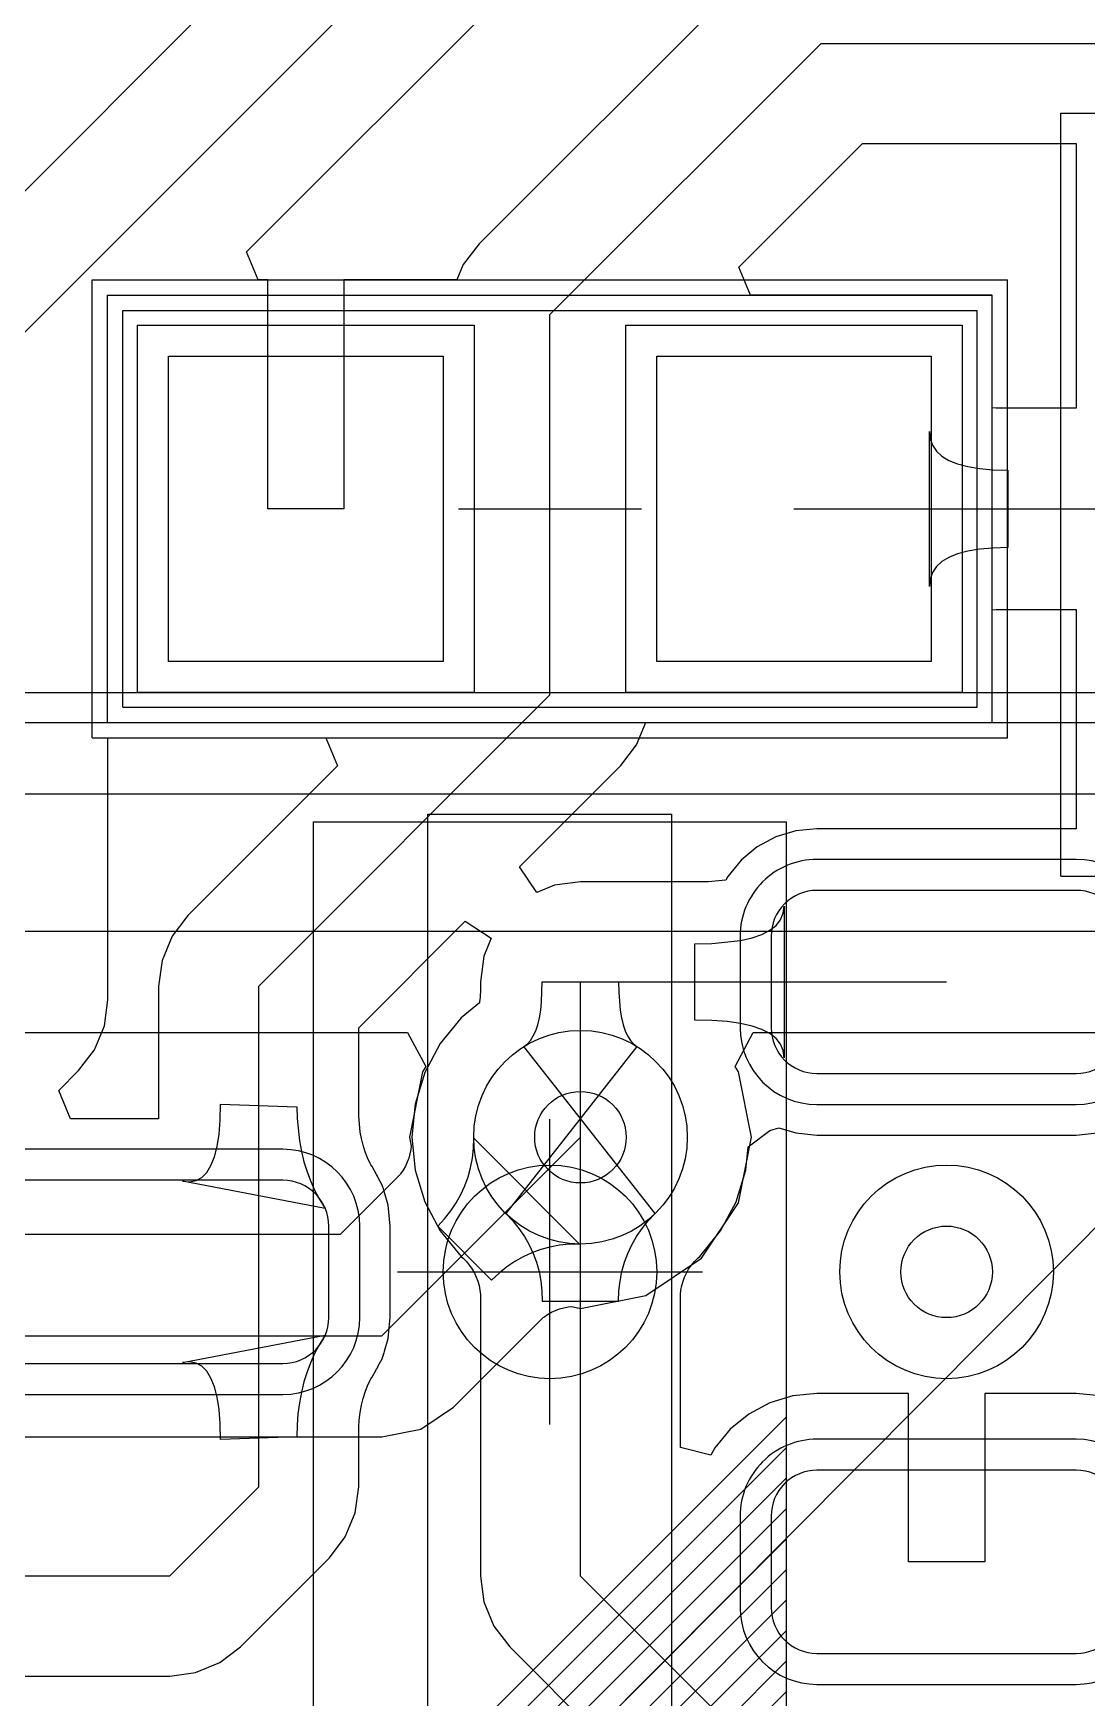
# Model space of a CAD drawing. Header units: millimetres. Extents: x 43 to 5455, y 55 to 5455.
# Drawn here: x 86.81 to 90.26, y 65.9 to 71.36 of the extents above; entities that cross this region are included whole.
import ezdxf

# ---------------------------------------------------------------- set-up
doc = ezdxf.new("R2010")
doc.units = ezdxf.units.MM
for name, color, linetype in [('BottomLayer', 5, 'Continuous'), ('Mechanical14', 56, 'Continuous'), ('Mechanical15', 56, 'Continuous'), ('TopLayer', 1, 'Continuous'), ('TopOverlay', 2, 'Continuous'), ('TopPaste', 8, 'Continuous'), ('TopSolder', 216, 'Continuous'), ('ViaHoleLayer', 16, 'Continuous')]:
    doc.layers.add(name, color=color, linetype=linetype)

# ---------------------------------------------------------------- blocks, each defined once
blk = doc.blocks.new('PQFN50P300X300X100_HS_9N_5')
at = {"layer": 'TopSolder'}
blk.add_line((-1.2778, -0.7472), (-5396.0085, 5371.1085), dxfattribs=at)
blk = doc.blocks.new('RESC1608X55N_14')
at = {"layer": 'Mechanical14'}
for p, q in [((-1.4, -0.65), (-1.4, 0.65)), ((-1.4, 0.65), (1.4, 0.65)), ((1.4, -0.65), (1.4, 0.65)), ((-1.4, -0.65), (1.4, -0.65))]:
    blk.add_line(p, q, dxfattribs=at)
at = {"layer": 'Mechanical15'}
for p, q in [((-1.5, 0.75), (1.5, 0.75)), ((-1.5, -0.75), (-1.5, 0.75)), ((1.5, -0.75), (1.5, 0.75)), ((0, -0.3), (0, 0.3)), ((-0.3, 0), (0.3, 0)), ((-1.5, -0.75), (1.5, -0.75))]:
    blk.add_line(p, q, dxfattribs=at)
at = {"layer": 'TopLayer'}
for p, q in [((-1.25, 0.5), (-0.35, 0.5)), ((-1.25, -0.5), (-1.25, 0.5)), ((-0.35, 0.5), (-0.35, -0.5)), ((0.35, 0.5), (1.25, 0.5)), ((0.35, -0.5), (0.35, 0.5)), ((1.25, 0.5), (1.25, -0.5)), ((-0.35, -0.5), (-1.25, -0.5)), ((1.25, -0.5), (0.35, -0.5))]:
    blk.add_line(p, q, dxfattribs=at)
at = {"layer": 'TopOverlay'}
for p, q in [((-1.45, 0.7), (1.45, 0.7)), ((-1.45, -0.7), (-1.45, 0.7)), ((1.45, -0.7), (1.45, 0.7)), ((-1.45, -0.7), (1.45, -0.7))]:
    blk.add_line(p, q, dxfattribs=at)
at = {"layer": 'TopPaste'}
for p, q in [((-1.25, 0.5), (-0.35, 0.5)), ((-1.25, -0.5), (-1.25, 0.5)), ((-0.35, 0.5), (-0.35, -0.5)), ((0.35, 0.5), (1.25, 0.5)), ((0.35, -0.5), (0.35, 0.5)), ((1.25, 0.5), (1.25, -0.5)), ((-0.35, -0.5), (-1.25, -0.5)), ((1.25, -0.5), (0.35, -0.5))]:
    blk.add_line(p, q, dxfattribs=at)
at = {"layer": 'TopSolder'}
for p, q in [((-1.3516, 0.6016), (-0.2484, 0.6016)), ((-1.3516, -0.6016), (-1.3516, 0.6016)), ((-0.2484, 0.6016), (-0.2484, -0.6016)), ((0.2484, 0.6016), (1.3516, 0.6016)), ((0.2484, -0.6016), (0.2484, 0.6016)), ((1.3516, 0.6016), (1.3516, -0.6016)), ((-0.2484, -0.6016), (-1.3516, -0.6016)), ((1.3516, -0.6016), (0.2484, -0.6016))]:
    blk.add_line(p, q, dxfattribs=at)
blk = doc.blocks.new('LEDC1608X80N_RED_15')
at = {"layer": 'Mechanical15'}
for p, q in [((1.25, 0.725), (-1.25, 0.725)), ((-1.25, -0.725), (-1.25, 0.725)), ((1.25, -0.725), (1.25, 0.725)), ((0, -0.5), (0, 0.5)), ((0.475, 0), (-0.525, 0)), ((1.25, -0.725), (-1.25, -0.725))]:
    blk.add_line(p, q, dxfattribs=at)
blk.add_circle((0, 0), 0.35, dxfattribs=at)
at = {"layer": 'TopLayer'}
for p, q in [((-1, -0.475), (-1, 0.475)), ((-1, 0.475), (-0.4, 0.475)), ((-0.4, 0.475), (-0.4, -0.475)), ((0.4, -0.475), (0.4, 0.475)), ((0.4, 0.475), (1, 0.475)), ((1, 0.475), (1, -0.475)), ((-0.4, -0.475), (-1, -0.475)), ((1, -0.475), (0.4, -0.475))]:
    blk.add_line(p, q, dxfattribs=at)
at = {"layer": 'TopOverlay'}
for p, q in [((0.2, 0.4), (-0.2, 0.4)), ((-0.2, -0.125), (-0.2, 0.125)), ((0.2, -0.4), (-0.2, -0.4))]:
    blk.add_line(p, q, dxfattribs=at)
at = {"layer": 'TopPaste'}
for p, q in [((-1, -0.475), (-1, 0.475)), ((-1, 0.475), (-0.4, 0.475)), ((-0.4, 0.475), (-0.4, -0.475)), ((0.4, -0.475), (0.4, 0.475)), ((0.4, 0.475), (1, 0.475)), ((1, 0.475), (1, -0.475)), ((-0.4, -0.475), (-1, -0.475)), ((1, -0.475), (0.4, -0.475))]:
    blk.add_line(p, q, dxfattribs=at)
at = {"layer": 'TopSolder'}
for p, q in [((-1.1016, -0.5766), (-1.1016, 0.5766)), ((-1.1016, 0.5766), (-0.2984, 0.5766)), ((-0.2984, 0.5766), (-0.2984, -0.5766)), ((0.2984, -0.5766), (0.2984, 0.5766)), ((0.2984, 0.5766), (1.1016, 0.5766)), ((1.1016, 0.5766), (1.1016, -0.5766)), ((-0.2984, -0.5766), (-1.1016, -0.5766)), ((1.1016, -0.5766), (0.2984, -0.5766))]:
    blk.add_line(p, q, dxfattribs=at)
blk = doc.blocks.new('SOT95P280X115_3N_28')
at = {"layer": 'Mechanical14'}
for p, q in [((-0.775, 1.475), (-0.775, -1.475)), ((0.775, 1.475), (-0.775, 1.475)), ((0.225, 1.475), (-0.775, 0.475)), ((0.125, 1.475), (-0.775, 0.575)), ((0.025, 1.475), (-0.775, 0.675)), ((-0.075, 1.475), (-0.775, 0.775)), ((-0.175, 1.475), (-0.775, 0.875)), ((-0.275, 1.475), (-0.775, 0.975)), ((-0.375, 1.475), (-0.775, 1.075)), ((-0.475, 1.475), (-0.775, 1.175)), ((-0.575, 1.475), (-0.775, 1.275)), ((-0.675, 1.475), (-0.775, 1.375)), ((0.775, 1.475), (0.775, -1.475)), ((0.775, -1.475), (-0.775, -1.475))]:
    blk.add_line(p, q, dxfattribs=at)
at = {"layer": 'Mechanical15'}
for p, q in [((-2.15, 1.8), (-2.15, -1.8)), ((2.15, 1.8), (-2.15, 1.8)), ((2.15, 1.8), (2.15, -1.8)), ((0, 0.5), (0, -0.5)), ((0.5, 0), (-0.5, 0)), ((2.15, -1.8), (-2.15, -1.8))]:
    blk.add_line(p, q, dxfattribs=at)
blk.add_circle((0, 0), 0.35, dxfattribs=at)
at = {"layer": 'TopLayer'}
for p, q in [((-0.875, 1.25), (-1.725, 1.25)), ((-1.875, 1.1), (-1.875, 0.8)), ((-0.725, 0.8), (-0.725, 1.1)), ((-1.725, 0.65), (-0.875, 0.65)), ((1.725, 0.3), (0.875, 0.3)), ((0.725, 0.15), (0.725, -0.15)), ((1.875, -0.15), (1.875, 0.15)), ((0.875, -0.3), (1.725, -0.3)), ((-0.875, -0.65), (-1.725, -0.65)), ((-1.875, -0.8), (-1.875, -1.1)), ((-0.725, -1.1), (-0.725, -0.8)), ((-1.725, -1.25), (-0.875, -1.25))]:
    blk.add_line(p, q, dxfattribs=at)
for centre, start, end in [((-1.725, 1.1), 90, 180), ((-0.875, 1.1), 0, 90), ((-1.725, 0.8), 180, 270), ((-0.875, 0.8), 270, 0), ((0.875, 0.15), 90, 180), ((1.725, 0.15), 0, 90), ((0.875, -0.15), 180, 270), ((1.725, -0.15), 270, 0), ((-1.725, -0.8), 90, 180), ((-0.875, -0.8), 0, 90), ((-1.725, -1.1), 180, 270), ((-0.875, -1.1), 270, 0)]:
    blk.add_arc(centre, 0.15, start, end, dxfattribs=at)
at = {"layer": 'TopOverlay'}
for p, q in [((-0.4, 1.5), (-0.4, -1.5)), ((0.4, 1.5), (-0.4, 1.5)), ((0.4, 1.5), (0.4, -1.5)), ((0.4, -1.5), (-0.4, -1.5))]:
    blk.add_line(p, q, dxfattribs=at)
blk.add_circle((-2, 1.55), 0.125, dxfattribs=at)
at = {"layer": 'TopPaste'}
for p, q in [((-0.875, 1.25), (-1.725, 1.25)), ((-1.875, 1.1), (-1.875, 0.8)), ((-0.725, 0.8), (-0.725, 1.1)), ((-1.725, 0.65), (-0.875, 0.65)), ((1.725, 0.3), (0.875, 0.3)), ((0.725, 0.15), (0.725, -0.15)), ((1.875, -0.15), (1.875, 0.15)), ((0.875, -0.3), (1.725, -0.3)), ((-0.875, -0.65), (-1.725, -0.65)), ((-1.875, -0.8), (-1.875, -1.1)), ((-0.725, -1.1), (-0.725, -0.8)), ((-1.725, -1.25), (-0.875, -1.25))]:
    blk.add_line(p, q, dxfattribs=at)
for centre, start, end in [((-1.725, 1.1), 90, 180), ((-0.875, 1.1), 0, 90), ((-1.725, 0.8), 180, 270), ((-0.875, 0.8), 270, 0), ((0.875, 0.15), 90, 180), ((1.725, 0.15), 0, 90), ((0.875, -0.15), 180, 270), ((1.725, -0.15), 270, 0), ((-1.725, -0.8), 90, 180), ((-0.875, -0.8), 0, 90), ((-1.725, -1.1), 180, 270), ((-0.875, -1.1), 270, 0)]:
    blk.add_arc(centre, 0.15, start, end, dxfattribs=at)
at = {"layer": 'TopSolder'}
for p, q in [((-0.875, 1.3516), (-1.725, 1.3516)), ((-1.9766, 1.1), (-1.9766, 0.8)), ((-0.6234, 0.8), (-0.6234, 1.1)), ((-1.725, 0.5484), (-0.875, 0.5484)), ((1.725, 0.4016), (0.875, 0.4016)), ((0.6234, 0.15), (0.6234, -0.15)), ((1.9766, -0.15), (1.9766, 0.15)), ((0.875, -0.4016), (1.725, -0.4016)), ((-0.875, -0.5484), (-1.725, -0.5484)), ((-1.9766, -0.8), (-1.9766, -1.1)), ((-0.6234, -1.1), (-0.6234, -0.8)), ((-1.725, -1.3516), (-0.875, -1.3516))]:
    blk.add_line(p, q, dxfattribs=at)
for centre, start, end in [((-1.725, 1.1), 90, 180), ((-0.875, 1.1), 0, 90), ((-1.725, 0.8), 180, 270), ((-0.875, 0.8), 270, 0), ((0.875, 0.15), 90, 180), ((1.725, 0.15), 0, 90), ((0.875, -0.15), 180, 270), ((1.725, -0.15), 270, 0), ((-1.725, -0.8), 90, 180), ((-0.875, -0.8), 0, 90), ((-1.725, -1.1), 180, 270), ((-0.875, -1.1), 270, 0)]:
    blk.add_arc(centre, 0.2516, start, end, dxfattribs=at)

msp = doc.modelspace()

# ---------------------------------------------------------------- linework, layer by layer
at = {"layer": 'BottomLayer'}
for p, q in [((90.4289, 69.1975), (65.7039, 69.1975)), ((56.4907, 68.8662), (90.5662, 68.8662)), ((56.6771, 68.4162), (90.76, 68.4162)), ((56.8143, 68.0848), (88.0334, 68.0848)), ((88.0334, 68.0848), (88.0933, 67.9728)), ((89.1067, 67.9728), (89.1666, 68.0848)), ((89.1666, 68.0848), (90.76, 68.0848)), ((88.0819, 67.9558), (88.0392, 67.7412)), ((88.0933, 67.9728), (88.0819, 67.9558)), ((89.1181, 67.9558), (89.1067, 67.9728)), ((89.1608, 67.7412), (89.1181, 67.9558)), ((87.9495, 67.0907), (88.6, 67.7412)), ((88.0392, 67.7412), (88.045, 67.7124)), ((88.2491, 67.7046), (88.25, 67.7377)), ((88.25, 67.7377), (88.5965, 67.3912)), ((89.1181, 67.5266), (89.1608, 67.7412)), ((88.0411, 67.6863), (88.0373, 67.6724)), ((88.0438, 67.7013), (88.0411, 67.6863)), ((88.045, 67.7124), (88.0438, 67.7013)), ((88.2458, 67.6724), (88.2491, 67.7046)), ((88.0194, 67.6337), (88.0107, 67.6208)), ((88.0266, 67.6464), (88.0194, 67.6337)), ((88.0325, 67.6592), (88.0266, 67.6464)), ((88.0373, 67.6724), (88.0325, 67.6592)), ((88.2319, 67.611), (88.2401, 67.6412)), ((88.2401, 67.6412), (88.2458, 67.6724)), ((88.0095, 67.6193), (87.8122, 67.422)), ((88.0107, 67.6208), (88.0095, 67.6193)), ((88.2083, 67.5534), (88.2213, 67.5817)), ((88.2213, 67.5817), (88.2319, 67.611)), ((88.175, 67.4997), (88.1929, 67.5261)), ((88.1929, 67.5261), (88.2083, 67.5534)), ((88.9965, 67.3447), (89.1181, 67.5266)), ((88.132, 67.4499), (88.1547, 67.4743)), ((88.1547, 67.4743), (88.175, 67.4997)), ((87.8122, 67.422), (86.5812, 67.422)), ((88.3087, 67.2731), (88.132, 67.4499)), ((88.4405, 67.3625), (88.4123, 67.3495)), ((88.4698, 67.3731), (88.4405, 67.3625)), ((88.5, 67.3813), (88.4698, 67.3731)), ((88.5312, 67.387), (88.5, 67.3813)), ((88.5634, 67.3903), (88.5312, 67.387)), ((88.5965, 67.3912), (88.5634, 67.3903)), ((88.3586, 67.3162), (88.3332, 67.2959)), ((88.3849, 67.3341), (88.3586, 67.3162)), ((88.4123, 67.3495), (88.3849, 67.3341)), ((88.8146, 67.2231), (88.9965, 67.3447)), ((88.3332, 67.2959), (88.3087, 67.2731)), ((88.6, 67.1804), (88.8146, 67.2231)), ((88.1838, 66.8564), (88.4781, 67.1507)), ((88.4781, 67.1507), (88.4796, 67.1519)), ((88.4796, 67.1519), (88.4925, 67.1606)), ((88.4925, 67.1606), (88.5052, 67.1678)), ((88.5052, 67.1678), (88.518, 67.1737)), ((88.518, 67.1737), (88.5312, 67.1785)), ((88.5312, 67.1785), (88.5451, 67.1822)), ((88.5451, 67.1822), (88.5601, 67.185)), ((88.5601, 67.185), (88.5712, 67.1861)), ((88.5712, 67.1861), (88.6, 67.1804)), ((86.0775, 67.0907), (87.9495, 67.0907)), ((88.0763, 66.7845), (88.1838, 66.8564)), ((86.5812, 66.7593), (87.9495, 66.7593)), ((87.9495, 66.7593), (88.0763, 66.7845))]:
    msp.add_line(p, q, dxfattribs=at)
for centre in [(88.6, 67.7412), (89.8, 67.3)]:
    msp.add_circle(centre, 0.35, dxfattribs=at)
at = {"layer": 'TopLayer'}
for p, q in [((86.7233, 70.3233), (88.2, 71.8)), ((87.655, 71.7186), (86.4915, 70.5551)), ((87.5058, 70.6423), (88.4318, 71.5682)), ((89.1568, 71.5568), (88.2682, 70.6682)), ((88.5, 70.4364), (89.3886, 71.325)), ((89.3886, 71.325), (92.575, 71.325)), ((89.1194, 70.5923), (89.5244, 70.9972)), ((89.5244, 70.9972), (90.225, 70.9972)), ((90.225, 70.9972), (90.225, 70.1297)), ((87.5441, 70.5499), (87.5058, 70.6423)), ((88.2682, 70.6682), (88.2161, 70.6003)), ((88.2161, 70.6003), (88.1952, 70.5499)), ((89.1577, 70.4999), (89.1194, 70.5923)), ((87.5748, 70.5499), (87.5441, 70.5499)), ((87.5748, 69.7999), (87.5748, 70.5499)), ((88.1952, 70.5499), (87.8248, 70.5499)), ((87.8248, 70.5499), (87.8248, 69.7999)), ((89.9498, 70.4999), (89.1577, 70.4999)), ((89.9498, 70.1308), (89.9498, 70.4999)), ((88.5, 69.1905), (88.5, 70.4364)), ((89.9627, 70.1297), (89.9498, 70.1308)), ((90.225, 70.1297), (89.9627, 70.1297)), ((89.7437, 69.5459), (89.7437, 70.0539)), ((89.7437, 70.0539), (89.7463, 70.0298)), ((89.7463, 70.0298), (89.754, 70.0082)), ((89.754, 70.0082), (89.7668, 69.9891)), ((89.7668, 69.9891), (89.7848, 69.9726)), ((89.7848, 69.9726), (89.8079, 69.9586)), ((89.8079, 69.9586), (89.8362, 69.9472)), ((89.8362, 69.9472), (89.8696, 69.9383)), ((89.8696, 69.9383), (89.9082, 69.932)), ((89.9082, 69.932), (89.9519, 69.9282)), ((89.9519, 69.9282), (90.0007, 69.9269)), ((90.0007, 69.9269), (90.0007, 69.6729)), ((87.8248, 69.7999), (87.5748, 69.7999)), ((89.2998, 69.7999), (90.6999, 69.7999)), ((89.8362, 69.6526), (89.8079, 69.6411)), ((89.8696, 69.6615), (89.8362, 69.6526)), ((89.9082, 69.6678), (89.8696, 69.6615)), ((89.9519, 69.6716), (89.9082, 69.6678)), ((90.0007, 69.6729), (89.9519, 69.6716)), ((89.754, 69.5916), (89.7463, 69.57)), ((89.7668, 69.6107), (89.754, 69.5916)), ((89.7848, 69.6272), (89.7668, 69.6107)), ((89.8079, 69.6411), (89.7848, 69.6272)), ((89.7463, 69.57), (89.7437, 69.5459)), ((89.9498, 69.4689), (89.9627, 69.4701)), ((89.9498, 69.0999), (89.9498, 69.4689)), ((89.9627, 69.4701), (90.225, 69.4701)), ((90.225, 69.4701), (90.225, 68.7517)), ((87.5453, 68.2358), (88.5, 69.1905)), ((88.7839, 69.0266), (88.8142, 69.0999)), ((88.8142, 69.0999), (89.9498, 69.0999)), ((87.0511, 68.1912), (87.0511, 69.0499)), ((87.0511, 69.0499), (87.7652, 69.0499)), ((87.7652, 69.0499), (87.8034, 68.9575)), ((88.7318, 68.9587), (88.7839, 69.0266)), ((87.8034, 68.9575), (87.3135, 68.4676)), ((88.4005, 68.6274), (88.7318, 68.9587)), ((89.2404, 68.7249), (89.1796, 68.6924)), ((89.3064, 68.7449), (89.2404, 68.7249)), ((89.375, 68.7517), (89.3064, 68.7449)), ((90.225, 68.7517), (89.375, 68.7517)), ((89.1796, 68.6924), (89.1263, 68.6487)), ((88.4571, 68.5426), (88.4005, 68.6274)), ((89.1263, 68.6487), (89.0826, 68.5954)), ((88.5152, 68.5666), (88.4571, 68.5426)), ((88.6, 68.5778), (88.5152, 68.5666)), ((89.0187, 68.5778), (88.6, 68.5778)), ((89.0764, 68.5839), (89.0187, 68.5778)), ((89.0826, 68.5954), (89.0764, 68.5839)), ((89.2647, 68.4749), (89.2676, 68.4983)), ((89.2676, 68.4983), (89.2676, 68.0017)), ((87.3135, 68.4676), (87.2614, 68.3997)), ((87.8731, 68.1), (88.2226, 68.4495)), ((88.2226, 68.4495), (88.3074, 68.3929)), ((89.2413, 68.4354), (89.2559, 68.4539)), ((89.2559, 68.4539), (89.2647, 68.4749)), ((87.2614, 68.3997), (87.2286, 68.3206)), ((88.3074, 68.3929), (88.2834, 68.3348)), ((89.1243, 68.3861), (89.1623, 68.3947)), ((89.1623, 68.3947), (89.1945, 68.4058)), ((89.1945, 68.4058), (89.2208, 68.4194)), ((89.2208, 68.4194), (89.2413, 68.4354)), ((88.2834, 68.3348), (88.2722, 68.25)), ((88.9752, 68.375), (89.0307, 68.3762)), ((88.9752, 68.125), (88.9752, 68.375)), ((89.0307, 68.3762), (89.1243, 68.3861)), ((87.2286, 68.3206), (87.2175, 68.2358)), ((87.2175, 68.2358), (87.2175, 67.8077)), ((87.5453, 66.5953), (87.5453, 68.2358)), ((88.2722, 68.225), (88.2713, 68.2003)), ((88.2722, 68.25), (88.2722, 68.225)), ((88.4726, 68.1858), (88.475, 68.25)), ((88.475, 68.25), (88.725, 68.25)), ((88.6, 66.3032), (88.6, 68.25)), ((88.6, 68.25), (89.8, 68.25)), ((88.725, 68.25), (88.7256, 68.2165)), ((87.04, 68.1063), (87.0511, 68.1912)), ((88.2689, 68.181), (88.2092, 68.132)), ((88.2696, 68.1852), (88.2689, 68.181)), ((88.2713, 68.2003), (88.2696, 68.1852)), ((88.4696, 68.1577), (88.4726, 68.1858)), ((88.7256, 68.2165), (88.7304, 68.1577)), ((88.2092, 68.132), (88.1405, 68.0482)), ((88.4599, 68.1099), (88.4654, 68.1325)), ((88.4654, 68.1325), (88.4696, 68.1577)), ((88.7304, 68.1577), (88.7346, 68.1325)), ((88.7346, 68.1325), (88.7401, 68.1099)), ((89.0307, 68.1238), (88.9752, 68.125)), ((89.0805, 68.1201), (89.0307, 68.1238)), ((89.1243, 68.1139), (89.0805, 68.1201)), ((87.0072, 68.0273), (87.04, 68.1063)), ((87.8731, 67.8113), (87.8731, 68.1)), ((88.4364, 68.0586), (88.4455, 68.073)), ((88.4455, 68.073), (88.4533, 68.0901)), ((88.4533, 68.0901), (88.4599, 68.1099)), ((88.7401, 68.1099), (88.7467, 68.0901)), ((88.7467, 68.0901), (88.7545, 68.073)), ((88.7545, 68.073), (88.7636, 68.0586)), ((89.1623, 68.1053), (89.1243, 68.1139)), ((89.1945, 68.0942), (89.1623, 68.1053)), ((89.2208, 68.0806), (89.1945, 68.0942)), ((89.2413, 68.0646), (89.2208, 68.0806)), ((89.2559, 68.0461), (89.2413, 68.0646)), ((86.9551, 67.9594), (87.0072, 68.0273)), ((88.1405, 68.0482), (88.0894, 67.9527)), ((88.7853, 68.0381), (88.355, 67.4912)), ((88.4147, 68.0381), (88.4262, 68.047)), ((88.845, 67.4912), (88.4147, 68.0381)), ((88.4262, 68.047), (88.4364, 68.0586)), ((88.7636, 68.0586), (88.7738, 68.047)), ((88.7738, 68.047), (88.7853, 68.0381)), ((89.2647, 68.0251), (89.2559, 68.0461)), ((89.2676, 68.0017), (89.2647, 68.0251)), ((86.8898, 67.8941), (86.9551, 67.9594)), ((88.0894, 67.9527), (88.058, 67.849)), ((86.9281, 67.8017), (86.8898, 67.8941)), ((87.419, 67.7975), (87.4203, 67.8498)), ((87.4203, 67.8498), (87.6703, 67.8408)), ((88.058, 67.849), (88.0473, 67.7412)), ((87.217, 67.8017), (86.9281, 67.8017)), ((87.2175, 67.8077), (87.217, 67.8017)), ((87.4153, 67.7511), (87.419, 67.7975)), ((87.6703, 67.8408), (87.6712, 67.8026)), ((87.6712, 67.8026), (87.6787, 67.7293)), ((87.8785, 67.758), (87.8731, 67.8113)), ((87.409, 67.7107), (87.4153, 67.7511)), ((87.8824, 67.737), (87.8785, 67.758)), ((87.8879, 67.7148), (87.8824, 67.737)), ((88.0473, 67.7412), (88.058, 67.6334)), ((89.1496, 67.7102), (89.2208, 67.7628)), ((89.2208, 67.7628), (89.2501, 67.7721)), ((89.2501, 67.7721), (89.3064, 67.7551)), ((89.3064, 67.7551), (89.375, 67.7483)), ((89.375, 67.7483), (90.225, 67.7483)), ((90.225, 67.7483), (90.2936, 67.7551)), ((87.4003, 67.6764), (87.409, 67.7107)), ((87.6787, 67.7293), (87.6852, 67.6943)), ((87.6852, 67.6943), (87.6936, 67.6604)), ((87.8945, 67.6938), (87.8879, 67.7148)), ((87.9021, 67.6739), (87.8945, 67.6938)), ((89.142, 67.6334), (89.1496, 67.7102)), ((87.359, 67.6095), (87.3753, 67.6258)), ((87.3753, 67.6258), (87.389, 67.6481)), ((87.389, 67.6481), (87.4003, 67.6764)), ((87.6936, 67.6604), (87.7038, 67.6276)), ((87.7038, 67.6276), (87.7159, 67.5959)), ((87.9107, 67.6549), (87.9021, 67.6739)), ((87.9129, 67.651), (87.9107, 67.6549)), ((87.9174, 67.6454), (87.9129, 67.651)), ((87.9315, 67.619), (87.9174, 67.6454)), ((88.058, 67.6334), (88.0894, 67.5297)), ((89.1106, 67.5297), (89.142, 67.6334)), ((87.7634, 67.5073), (87.2953, 67.5968)), ((87.2953, 67.5968), (87.319, 67.595)), ((87.319, 67.595), (87.3403, 67.5993)), ((87.3403, 67.5993), (87.359, 67.6095)), ((87.7159, 67.5959), (87.7299, 67.5653)), ((87.9347, 67.614), (87.9315, 67.619)), ((87.9372, 67.6084), (87.9347, 67.614)), ((87.9499, 67.5846), (87.9372, 67.6084)), ((87.9522, 67.5771), (87.9499, 67.5846)), ((87.9539, 67.5736), (87.9522, 67.5771)), ((87.9548, 67.5697), (87.9539, 67.5736)), ((87.9564, 67.566), (87.9548, 67.5697)), ((87.7299, 67.5653), (87.7457, 67.5358)), ((87.7457, 67.5358), (87.7634, 67.5073)), ((87.9575, 67.5597), (87.9564, 67.566)), ((87.9699, 67.5186), (87.9575, 67.5597)), ((87.9767, 67.45), (87.9699, 67.5186)), ((88.0894, 67.5297), (88.1405, 67.4341)), ((89.0595, 67.4341), (89.1106, 67.5297)), ((88.355, 67.4912), (88.3778, 67.4672)), ((88.3778, 67.4672), (88.3982, 67.4421)), ((88.8018, 67.4421), (88.8222, 67.4672)), ((88.8222, 67.4672), (88.845, 67.4912)), ((87.9767, 67.15), (87.9767, 67.45)), ((88.1405, 67.4341), (88.2092, 67.3504)), ((88.3982, 67.4421), (88.4162, 67.416)), ((88.4162, 67.416), (88.4318, 67.3889)), ((88.7682, 67.3889), (88.7838, 67.416)), ((88.7838, 67.416), (88.8018, 67.4421)), ((88.9908, 67.3504), (89.0595, 67.4341)), ((88.4318, 67.3889), (88.445, 67.3607)), ((88.445, 67.3607), (88.4558, 67.3315)), ((88.7442, 67.3315), (88.755, 67.3607)), ((88.755, 67.3607), (88.7682, 67.3889)), ((88.2092, 67.3504), (88.2153, 67.3454)), ((88.2153, 67.3454), (88.2262, 67.3339)), ((88.2262, 67.3339), (88.2367, 67.321)), ((88.2367, 67.321), (88.2454, 67.3083)), ((88.2454, 67.3083), (88.2527, 67.2957)), ((88.4558, 67.3315), (88.4642, 67.3012)), ((88.4642, 67.3012), (88.4702, 67.2699)), ((88.7298, 67.2699), (88.7358, 67.3012)), ((88.7358, 67.3012), (88.7442, 67.3315)), ((88.9473, 67.2956), (88.9546, 67.3083)), ((88.9546, 67.3083), (88.9633, 67.321)), ((88.9633, 67.321), (88.9738, 67.3339)), ((88.9738, 67.3339), (88.9847, 67.3454)), ((88.9847, 67.3454), (88.9908, 67.3504)), ((88.2527, 67.2957), (88.2587, 67.2828)), ((88.2587, 67.2828), (88.2637, 67.2694)), ((88.2637, 67.2694), (88.2676, 67.2551)), ((88.2676, 67.2551), (88.2706, 67.2397)), ((88.4702, 67.2699), (88.4738, 67.2376)), ((88.7262, 67.2376), (88.7298, 67.2699)), ((88.9294, 67.2397), (88.9324, 67.2552)), ((88.9324, 67.2552), (88.9363, 67.2694)), ((88.9363, 67.2694), (88.9413, 67.2828)), ((88.9413, 67.2828), (88.9473, 67.2956)), ((88.2706, 67.2397), (88.2722, 67.2253)), ((88.2722, 67.2253), (88.2722, 66.3032)), ((88.4738, 67.2376), (88.475, 67.2043)), ((88.475, 67.2043), (88.725, 67.2043)), ((88.725, 67.2043), (88.7262, 67.2376)), ((88.9278, 67.2253), (88.9294, 67.2397)), ((88.9278, 66.724), (88.9278, 67.2253)), ((87.9699, 67.0814), (87.9767, 67.15)), ((87.2953, 67.0032), (87.7634, 67.0927)), ((87.7634, 67.0927), (87.7457, 67.0642)), ((87.9575, 67.0403), (87.9699, 67.0814)), ((87.7299, 67.0347), (87.7159, 67.0041)), ((87.7457, 67.0642), (87.7299, 67.0347)), ((87.9522, 67.0229), (87.9539, 67.0264)), ((87.9539, 67.0264), (87.9548, 67.0303)), ((87.9548, 67.0303), (87.9564, 67.034)), ((87.9564, 67.034), (87.9575, 67.0403)), ((87.319, 67.005), (87.2953, 67.0032)), ((87.3403, 67.0007), (87.319, 67.005)), ((87.359, 66.9905), (87.3403, 67.0007)), ((87.3753, 66.9742), (87.359, 66.9905)), ((87.389, 66.9519), (87.3753, 66.9742)), ((87.7038, 66.9724), (87.6936, 66.9396)), ((87.7159, 67.0041), (87.7038, 66.9724)), ((87.9174, 66.9546), (87.9315, 66.981)), ((87.9315, 66.981), (87.9347, 66.986)), ((87.9347, 66.986), (87.9372, 66.9916)), ((87.9372, 66.9916), (87.9499, 67.0154)), ((87.9499, 67.0154), (87.9522, 67.0229)), ((87.4003, 66.9236), (87.389, 66.9519)), ((87.409, 66.8893), (87.4003, 66.9236)), ((87.6936, 66.9396), (87.6852, 66.9057)), ((87.8945, 66.9063), (87.9021, 66.9261)), ((87.9021, 66.9261), (87.9107, 66.9451)), ((87.9107, 66.9451), (87.9129, 66.949)), ((87.9129, 66.949), (87.9174, 66.9546)), ((87.4153, 66.8489), (87.409, 66.8893)), ((87.6787, 66.8707), (87.674, 66.8346)), ((87.6852, 66.9057), (87.6787, 66.8707)), ((87.878, 66.8393), (87.8824, 66.863)), ((87.8824, 66.863), (87.8879, 66.8852)), ((87.8879, 66.8852), (87.8945, 66.9063)), ((89.2212, 66.8713), (89.1517, 66.8342)), ((89.2966, 66.8942), (89.2212, 66.8713)), ((89.375, 66.9019), (89.2966, 66.8942)), ((89.675, 66.9019), (89.375, 66.9019)), ((89.675, 66.35), (89.675, 66.9019)), ((90.225, 66.9019), (89.925, 66.9019)), ((89.925, 66.9019), (89.925, 66.35)), ((90.3034, 66.8942), (90.225, 66.9019)), ((87.419, 66.8025), (87.4153, 66.8489)), ((87.674, 66.8346), (87.6712, 66.7974)), ((87.8731, 66.7918), (87.8748, 66.8142)), ((87.8748, 66.8142), (87.878, 66.8393)), ((89.1517, 66.8342), (89.0908, 66.7842)), ((87.4203, 66.7502), (87.419, 66.8025)), ((87.6703, 66.7592), (87.4203, 66.7502)), ((87.6712, 66.7974), (87.6703, 66.7592)), ((87.8731, 66.5953), (87.8731, 66.7918)), ((89.0908, 66.7842), (89.0408, 66.7233)), ((89.0278, 66.699), (88.9278, 66.724)), ((89.0408, 66.7233), (89.0278, 66.699)), ((87.2536, 66.3036), (87.5453, 66.5953)), ((87.8619, 66.5104), (87.8731, 66.5953)), ((87.8292, 66.4314), (87.8619, 66.5104)), ((87.7771, 66.3635), (87.8292, 66.4314)), ((87.4853, 66.0718), (87.7771, 66.3635)), ((89.925, 66.35), (89.675, 66.35)), ((85.6036, 66.3036), (87.2536, 66.3036)), ((88.2722, 66.3032), (88.2834, 66.2184)), ((88.6, 66.3032), (89.3715, 65.5318)), ((88.2834, 66.2184), (88.3161, 66.1393)), ((88.3161, 66.1393), (88.3682, 66.0715)), ((87.4175, 66.0197), (87.4853, 66.0718)), ((88.3682, 66.0715), (88.8473, 65.5924)), ((87.3384, 65.9869), (87.4175, 66.0197)), ((85.7393, 65.9758), (87.2536, 65.9758)), ((87.2536, 65.9758), (87.3384, 65.9869))]:
    msp.add_line(p, q, dxfattribs=at)
for centre in [(88.6, 67.7412), (89.8, 67.3)]:
    msp.add_circle(centre, 0.35, dxfattribs=at)
at = {"layer": 'ViaHoleLayer'}
for centre in [(88.6, 67.7412), (89.8, 67.3)]:
    msp.add_circle(centre, 0.15, dxfattribs=at)

# ---------------------------------------------------------------- block references
for name, p, rotation in [('PQFN50P300X300X100_HS_9N_5', (83.5, 58.6), 270), ('LEDC1608X80N_RED_15', (90.9, 69.8466), 270), ('SOT95P280X115_3N_28', (88.5, 67.3), 180)]:
    msp.add_blockref(name, p, dxfattribs=dict(rotation=rotation))
msp.add_blockref('RESC1608X55N_14', (88.4998, 69.7999))

doc.saveas('drawing.dxf')
